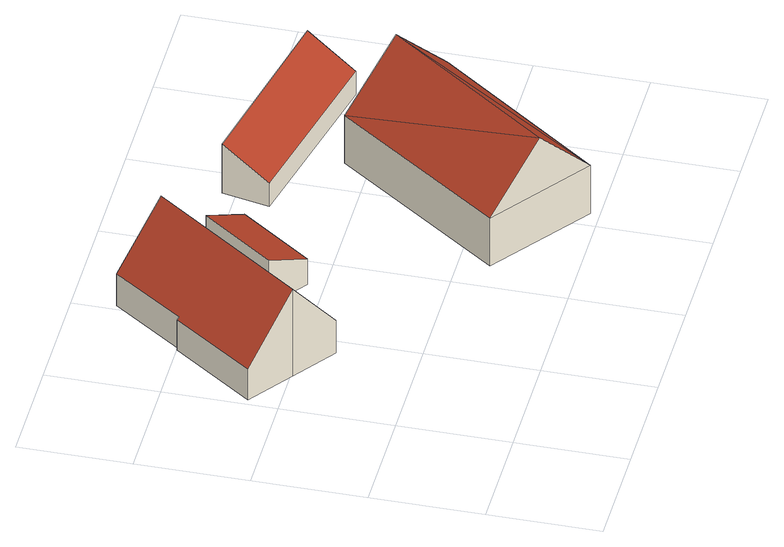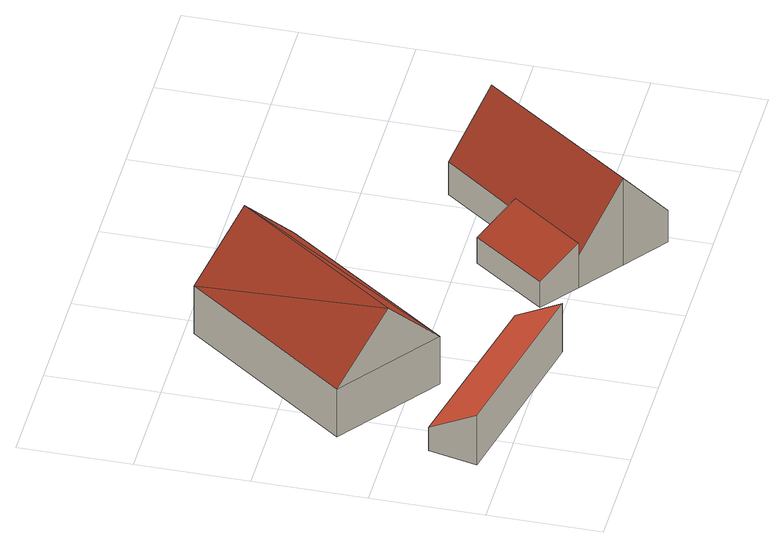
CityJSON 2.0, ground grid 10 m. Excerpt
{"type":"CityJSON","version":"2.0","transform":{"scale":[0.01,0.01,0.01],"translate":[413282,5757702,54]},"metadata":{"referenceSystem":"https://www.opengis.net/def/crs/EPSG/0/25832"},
"CityObjects":{
"building1":{"type":"Building","attributes":{"Gemeindeschluessel":"05515000","Geometrietyp2DReferenz":"3000","function":"31001_1000"},"address":[{"country":"Germany","locality":"Münster","thoroughfareNumber":"66","thoroughfareName":"Kasewinkel"}],"children":["building1-1","building1-2"]},
"building1-1":{"type":"BuildingPart","attributes":{"roofType":"2100","measuredHeight":4.66},"parents":["building1"],"geometry":[{"type":"Solid","lod":"2","boundaries":[[[[0,1,2,3,4]],[[5,6,7,8,9]],[[4,3,6,5]],[[9,0,4,5]],[[2,7,6,3]],[[8,1,0,9]],[[7,2,1,8]]]],"semantics":{"surfaces":[{"type":"WallSurface"},{"type":"RoofSurface"},{"type":"GroundSurface"},{"type":"ClosureSurface"}],"values":[[0,0,0,1,2,0,3]]}}]},
"building1-2":{"type":"BuildingPart","attributes":{"roofType":"3100","measuredHeight":9.07},"parents":["building1"],"geometry":[{"type":"Solid","lod":"2","boundaries":[[[[10,11,12,13]],[[14,15,11,10]],[[16,17,15,14]],[[18,19,17,16]],[[20,21,19,18]],[[22,23,21,20]],[[8,7,23,22]],[[13,12,2,1]],[[20,18,16,14,10,22]],[[13,1,8,22,10]],[[11,15,17,19,21,23,7,2,12]],[[7,8,1,2]]]],"semantics":{"surfaces":[{"type":"WallSurface"},{"type":"RoofSurface"},{"type":"GroundSurface"},{"type":"ClosureSurface"}],"values":[[0,0,0,0,0,0,0,0,1,1,2,3]]}}]},
"building2":{"type":"Building","attributes":{"Gemeindeschluessel":"05515000","Geometrietyp2DReferenz":"3000","function":"31001_2700","roofType":"3100","measuredHeight":10.69},"geometry":[{"type":"Solid","lod":"2","boundaries":[[[[24,25,26,27]],[[28,29,25,24]],[[30,31,29,28]],[[27,26,31,30]],[[24,32,28]],[[30,33,27]],[[33,32,24]],[[24,27,33]],[[30,28,32]],[[32,33,30]],[[25,29,31,26]]]],"semantics":{"surfaces":[{"type":"WallSurface"},{"type":"RoofSurface"},{"type":"GroundSurface"}],"values":[[0,0,0,0,0,0,1,1,1,1,2]]}}]},
"building3":{"type":"Building","attributes":{"Gemeindeschluessel":"05515000","Geometrietyp2DReferenz":"3000","function":"31001_2700","roofType":"2100","measuredHeight":5.2},"geometry":[{"type":"Solid","lod":"2","boundaries":[[[[34,35,36,37]],[[38,39,35,34]],[[40,41,39,38]],[[37,36,41,40]],[[38,34,37,40]],[[35,39,41,36]]]],"semantics":{"surfaces":[{"type":"WallSurface"},{"type":"RoofSurface"},{"type":"GroundSurface"}],"values":[[0,0,0,0,1,2]]}}]}
},
"vertices":[
[1358,2399,542],[1358,2399,411],[1358,2399,76],[1698,2151,76],[1698,2151,344],[2168,2796,344],[2168,2796,76],[1833,3047,76],[1833,3047,406],[1833,3047,541],
[466,1986,984],[466,1986,76],[851,1708,76],[851,1708,416],[65,2274,395],[65,2274,76],[587,3000,391],[587,3000,76],[602,2989,412],[602,2989,76],[1061,3628,408],[1061,3628,76],[1447,3338,984],[1447,3338,76],
[3365,2225,579],[3365,2225,79],[2282,735,79],[2282,735,579],[4259,1559,579],[4259,1559,79],[3167,85,579],[3167,85,79],[3812,1892,1147],[2724,410,1147],
[2728,3118,599],[2728,3118,89],[2636,2695,89],[2636,2695,332],[4374,2779,609],[4374,2779,89],[4276,2342,332],[4276,2342,89]
]}
